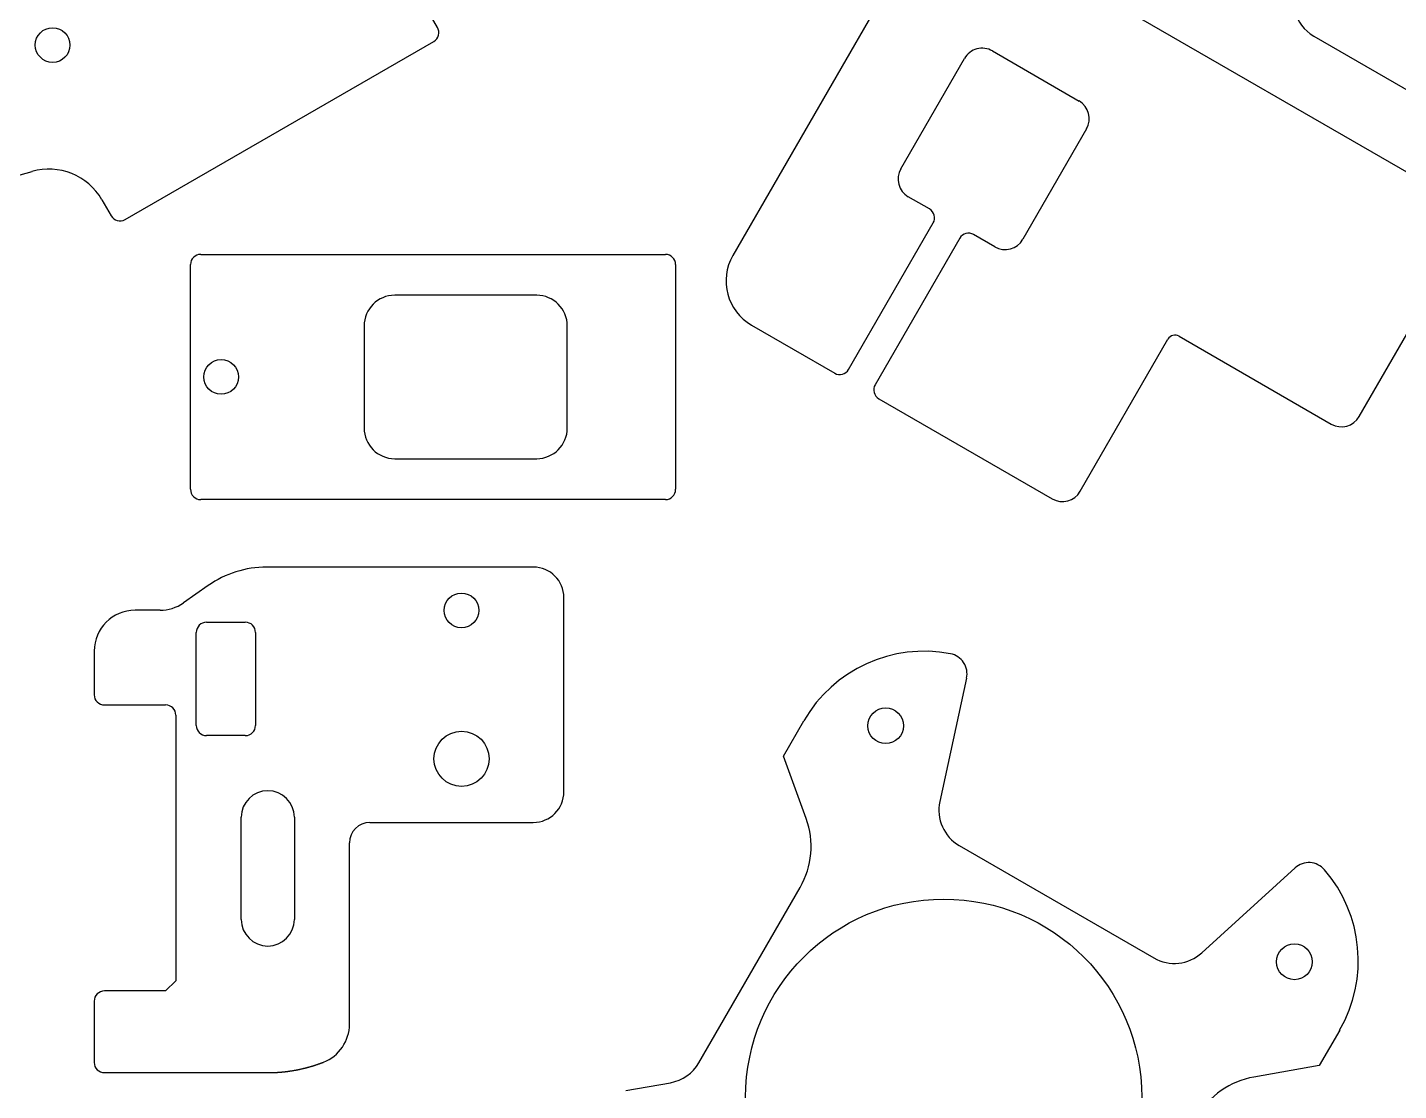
# Model space of a CAD drawing. Extents: x 442 to 745, y 5 to 355.
# Drawn here: x 568.1 to 623.3, y 272.6 to 315.5 of the extents above; entities that cross this region are included whole.
import ezdxf

# ---------------------------------------------------------------- set-up
doc = ezdxf.new("R2010")
doc.units = 0
doc.layers.add('VISIBLE__ANSI_', color=7, linetype='CONTINUOUS')

msp = doc.modelspace()

# ---------------------------------------------------------------- linework, layer by layer
at = {"layer": 'VISIBLE__ANSI_'}
for p, q in [((584.586, 315.507), (572.85, 335.833)), ((624.71, 309.066), (606.523, 319.566)), ((603.711, 318.813), (596.497, 306.317)), ((619.919, 315.161), (672.267, 284.937)), ((571.99, 307.76), (584.435, 314.945)), ((603.266, 309.807), (605.836, 314.258)), ((606.961, 314.559), (610.456, 312.541)), ((610.757, 311.417), (608.187, 306.966)), ((559.462, 307.206), (568.237, 309.701)), ((571.052, 308.56), (571.427, 307.91)), ((604.423, 308.188), (603.568, 308.682)), ((601.165, 301.72), (604.574, 307.625)), ((605.644, 307.007), (602.235, 301.103)), ((607.062, 306.664), (606.206, 307.158)), ((575.04, 306.357), (593.775, 306.357)), ((574.628, 296.886), (574.628, 305.945)), ((594.186, 305.945), (594.186, 296.886)), ((621.749, 299.821), (625.463, 306.254)), ((588.586, 304.71), (582.863, 304.71)), ((581.628, 303.474), (581.628, 299.357)), ((589.822, 299.357), (589.822, 303.474)), ((597.251, 303.505), (600.603, 301.57)), ((614.491, 303.061), (620.624, 299.519)), ((610.5, 296.806), (614.041, 302.94)), ((602.386, 300.54), (609.375, 296.505)), ((582.863, 298.121), (588.586, 298.121)), ((593.775, 296.474), (575.04, 296.474)), ((588.45, 293.751), (577.7, 293.751)), ((575.338, 293.007), (574.342, 292.309)), ((589.685, 291.116), (589.685, 292.516)), ((573.398, 292.011), (572.391, 292.011)), ((575.273, 291.528), (576.838, 291.528)), ((574.861, 287.369), (574.861, 291.116)), ((577.25, 291.116), (577.25, 287.369)), ((589.685, 287.328), (589.685, 291.116)), ((570.744, 290.364), (570.744, 288.604)), ((605.92, 289.273), (604.84, 284.301)), ((571.156, 288.193), (573.626, 288.193)), ((574.038, 287.781), (574.038, 277.075)), ((598.538, 286.13), (599.362, 287.558)), ((576.838, 286.957), (575.273, 286.957)), ((589.685, 284.693), (589.685, 287.328)), ((599.454, 283.614), (598.538, 286.13)), ((576.673, 279.546), (576.673, 283.663)), ((578.815, 283.663), (578.815, 279.546)), ((581.861, 283.457), (588.45, 283.457)), ((581.038, 275.326), (581.038, 282.634)), ((605.626, 282.525), (613.474, 277.994)), ((615.404, 278.201), (619.171, 281.622)), ((595.125, 273.763), (599.211, 280.84)), ((574.038, 277.075), (573.626, 276.663)), ((573.626, 276.663), (571.156, 276.663)), ((570.744, 276.252), (570.744, 273.781)), ((620.964, 275.085), (620.14, 273.658)), ((571.156, 273.369), (571.167, 273.369)), ((571.167, 273.369), (577.744, 273.369)), ((620.14, 273.658), (617.503, 273.193)), ((592.183, 272.647), (593.985, 272.965))]:
    msp.add_line(p, q, dxfattribs=at)
for points in [[(577.744, 273.369, 0), (577.762, 273.369, 0), (577.779, 273.369, 0), (577.797, 273.37, 0), (577.815, 273.37, 0), (577.832, 273.37, 0), (577.85, 273.37, 0), (577.868, 273.371, 0), (577.885, 273.371, 0), (577.903, 273.371, 0), (577.921, 273.372, 0), (577.938, 273.372, 0), (577.956, 273.373, 0), (577.973, 273.374, 0), (577.991, 273.374, 0), (578.009, 273.375, 0), (578.026, 273.376, 0), (578.044, 273.377, 0), (578.061, 273.377, 0), (578.079, 273.378, 0), (578.096, 273.379, 0), (578.114, 273.38, 0), (578.131, 273.381, 0), (578.149, 273.383, 0), (578.166, 273.384, 0), (578.183, 273.385, 0), (578.201, 273.386, 0), (578.218, 273.388, 0), (578.236, 273.389, 0), (578.253, 273.39, 0), (578.27, 273.392, 0), (578.288, 273.393, 0), (578.305, 273.395, 0), (578.322, 273.396, 0), (578.34, 273.398, 0), (578.357, 273.4, 0), (578.374, 273.402, 0), (578.391, 273.403, 0), (578.409, 273.405, 0), (578.426, 273.407, 0), (578.443, 273.409, 0), (578.46, 273.411, 0), (578.478, 273.413, 0), (578.495, 273.415, 0), (578.512, 273.417, 0), (578.529, 273.419, 0), (578.546, 273.422, 0), (578.563, 273.424, 0), (578.58, 273.426, 0), (578.597, 273.429, 0), (578.614, 273.431, 0), (578.632, 273.433, 0), (578.649, 273.436, 0), (578.666, 273.439, 0), (578.683, 273.441, 0), (578.7, 273.444, 0), (578.717, 273.446, 0), (578.733, 273.449, 0), (578.75, 273.452, 0), (578.767, 273.455, 0), (578.784, 273.458, 0), (578.801, 273.461, 0), (578.818, 273.463, 0), (578.835, 273.466, 0), (578.852, 273.47, 0), (578.868, 273.473, 0), (578.885, 273.476, 0), (578.902, 273.479, 0), (578.919, 273.482, 0), (578.936, 273.485, 0), (578.952, 273.489, 0), (578.969, 273.492, 0), (578.986, 273.495, 0), (579.002, 273.499, 0), (579.019, 273.502, 0), (579.036, 273.506, 0), (579.052, 273.509, 0), (579.069, 273.513, 0), (579.085, 273.517, 0), (579.102, 273.52, 0), (579.118, 273.524, 0), (579.135, 273.528, 0), (579.152, 273.532, 0), (579.168, 273.536, 0), (579.184, 273.54, 0), (579.201, 273.544, 0), (579.217, 273.548, 0), (579.234, 273.552, 0), (579.25, 273.556, 0), (579.266, 273.56, 0), (579.283, 273.564, 0), (579.299, 273.568, 0), (579.315, 273.573, 0), (579.332, 273.577, 0), (579.348, 273.581, 0), (579.364, 273.586, 0), (579.38, 273.59, 0), (579.397, 273.594, 0), (579.413, 273.599, 0), (579.429, 273.604, 0), (579.445, 273.608, 0), (579.461, 273.613, 0), (579.477, 273.617, 0), (579.493, 273.622, 0), (579.509, 273.627, 0), (579.525, 273.632, 0), (579.541, 273.637, 0), (579.557, 273.641, 0), (579.573, 273.646, 0), (579.589, 273.651, 0), (579.605, 273.656, 0), (579.621, 273.661, 0), (579.637, 273.666, 0), (579.653, 273.672, 0), (579.669, 273.677, 0), (579.685, 273.682, 0), (579.7, 273.687, 0), (579.716, 273.692, 0), (579.732, 273.698, 0), (579.748, 273.703, 0), (579.763, 273.709, 0), (579.779, 273.714, 0), (579.795, 273.719, 0), (579.81, 273.725, 0), (579.826, 273.731, 0), (579.841, 273.736, 0), (579.857, 273.742, 0), (579.872, 273.747, 0)], [(579.872, 273.747, 0), (579.875, 273.748, 0), (579.877, 273.749, 0), (579.879, 273.75, 0), (579.881, 273.751, 0), (579.883, 273.751, 0), (579.885, 273.752, 0), (579.887, 273.753, 0), (579.889, 273.753, 0), (579.891, 273.754, 0), (579.893, 273.755, 0), (579.895, 273.756, 0), (579.896, 273.756, 0), (579.898, 273.757, 0), (579.9, 273.758, 0), (579.902, 273.758, 0), (579.904, 273.759, 0), (579.905, 273.76, 0), (579.907, 273.76, 0), (579.909, 273.761, 0), (579.911, 273.762, 0), (579.912, 273.762, 0), (579.914, 273.763, 0), (579.916, 273.763, 0), (579.917, 273.764, 0), (579.919, 273.765, 0), (579.92, 273.765, 0), (579.922, 273.766, 0), (579.923, 273.766, 0), (579.925, 273.767, 0), (579.926, 273.767, 0), (579.928, 273.768, 0), (579.929, 273.768, 0), (579.931, 273.769, 0), (579.932, 273.77, 0), (579.933, 273.77, 0), (579.935, 273.771, 0), (579.936, 273.771, 0), (579.937, 273.772, 0), (579.939, 273.772, 0), (579.94, 273.773, 0), (579.941, 273.773, 0), (579.943, 273.773, 0), (579.944, 273.774, 0), (579.945, 273.774, 0), (579.946, 273.775, 0), (579.947, 273.775, 0), (579.948, 273.776, 0), (579.95, 273.776, 0), (579.951, 273.777, 0), (579.952, 273.777, 0), (579.953, 273.777, 0), (579.954, 273.778, 0), (579.955, 273.778, 0), (579.956, 273.779, 0), (579.957, 273.779, 0), (579.958, 273.779, 0), (579.959, 273.78, 0), (579.96, 273.78, 0), (579.961, 273.78, 0), (579.962, 273.781, 0), (579.963, 273.781, 0), (579.964, 273.782, 0), (579.964, 273.782, 0), (579.965, 273.782, 0), (579.966, 273.782, 0), (579.967, 273.783, 0), (579.968, 273.783, 0), (579.968, 273.783, 0), (579.969, 273.784, 0), (579.97, 273.784, 0), (579.971, 273.784, 0), (579.971, 273.785, 0), (579.972, 273.785, 0), (579.973, 273.785, 0), (579.973, 273.785, 0), (579.974, 273.786, 0), (579.975, 273.786, 0), (579.975, 273.786, 0), (579.976, 273.786, 0), (579.977, 273.787, 0), (579.977, 273.787, 0), (579.978, 273.787, 0), (579.978, 273.787, 0), (579.979, 273.787, 0), (579.979, 273.788, 0), (579.98, 273.788, 0), (579.98, 273.788, 0), (579.981, 273.788, 0), (579.981, 273.788, 0), (579.982, 273.789, 0), (579.982, 273.789, 0), (579.983, 273.789, 0), (579.983, 273.789, 0), (579.983, 273.789, 0), (579.984, 273.789, 0), (579.984, 273.79, 0), (579.984, 273.79, 0), (579.985, 273.79, 0), (579.985, 273.79, 0), (579.985, 273.79, 0), (579.986, 273.79, 0), (579.986, 273.79, 0), (579.986, 273.79, 0), (579.987, 273.791, 0), (579.987, 273.791, 0), (579.987, 273.791, 0), (579.987, 273.791, 0), (579.988, 273.791, 0), (579.988, 273.791, 0), (579.988, 273.791, 0), (579.988, 273.791, 0), (579.988, 273.791, 0), (579.988, 273.791, 0), (579.989, 273.791, 0), (579.989, 273.791, 0), (579.989, 273.791, 0), (579.989, 273.791, 0), (579.989, 273.792, 0), (579.989, 273.792, 0), (579.989, 273.792, 0), (579.989, 273.792, 0), (579.989, 273.792, 0), (579.989, 273.792, 0), (579.989, 273.792, 0), (579.989, 273.792, 0), (579.989, 273.792, 0), (579.989, 273.792, 0)]]:
    msp.add_polyline3d(points, dxfattribs=at)
for centre, radius in [((569.068, 314.797), 0.7), ((575.863, 301.416), 0.7), ((585.552, 292.006), 0.7), ((602.658, 287.354), 0.721), ((585.558, 286.022), 1.112), ((605, 272.379), 7.988), ((619.139, 277.839), 0.721)]:
    msp.add_circle(centre, radius, dxfattribs=at)
for centre, radius, start, end in [((620.742, 316.587), 1.647, 150, 240), ((584.229, 315.301), 0.412, 300, 30), ((606.549, 313.846), 0.824, 60, 150), ((610.044, 311.828), 0.824, 330, 60), ((568.912, 307.325), 2.471, 30, 105.8733), ((603.979, 309.395), 0.824, 150, 240), ((604.218, 307.831), 0.412, 330, 60), ((571.784, 308.116), 0.412, 210, 300), ((606.001, 306.802), 0.412, 60, 150), ((607.474, 307.377), 0.824, 240, 330), ((575.04, 305.945), 0.412, 90, 180), ((593.775, 305.945), 0.412, 0, 90), ((598.28, 305.288), 2.059, 150, 240), ((582.863, 303.474), 1.235, 90, 180), ((588.586, 303.474), 1.235, 0, 90), ((614.326, 302.775), 0.329, 60, 150), ((600.808, 301.926), 0.412, 240, 330), ((602.591, 300.897), 0.412, 150, 240), ((621.036, 300.233), 0.824, 240, 330), ((582.863, 299.357), 1.235, 180, 270), ((588.586, 299.357), 1.235, 270, 0), ((575.04, 296.886), 0.412, 180, 270), ((593.775, 296.886), 0.412, 270, 0), ((609.787, 297.218), 0.824, 240, 330), ((577.7, 289.634), 4.118, 90, 125), ((588.45, 292.516), 1.235, 360, 90), ((572.391, 290.364), 1.647, 90, 180), ((573.398, 293.659), 1.647, 270, 305), ((575.273, 291.116), 0.412, 90, 180), ((576.838, 291.116), 0.412, 360, 90), ((604.211, 284.758), 5.6, 79.0952, 150), ((605.115, 289.448), 0.824, 347.7504, 79.0952), ((571.156, 288.604), 0.412, 180, 270), ((573.626, 287.781), 0.412, 360, 90), ((575.273, 287.369), 0.412, 180, 270), ((576.838, 287.369), 0.412, 270, 360), ((577.744, 283.663), 1.071, 360, 180), ((588.45, 284.693), 1.235, 270, 360), ((606.45, 283.951), 1.647, 167.7504, 240), ((581.861, 282.634), 0.824, 90, 180), ((596.358, 282.487), 3.294, 330, 20), ((619.724, 281.013), 0.824, 40.9048, 132.2496), ((616.114, 277.885), 5.6, 330, 40.9048), ((577.744, 279.546), 1.071, 180, 360), ((614.297, 279.421), 1.647, 240, 312.2496), ((571.156, 276.252), 0.412, 90, 180), ((579.391, 275.326), 1.647, 291.308, 360), ((571.156, 273.781), 0.412, 180, 270), ((593.699, 274.587), 1.647, 280, 330), ((618.075, 269.949), 3.294, 100, 150)]:
    msp.add_arc(centre, radius, start, end, dxfattribs=at)

doc.saveas('drawing.dxf')
